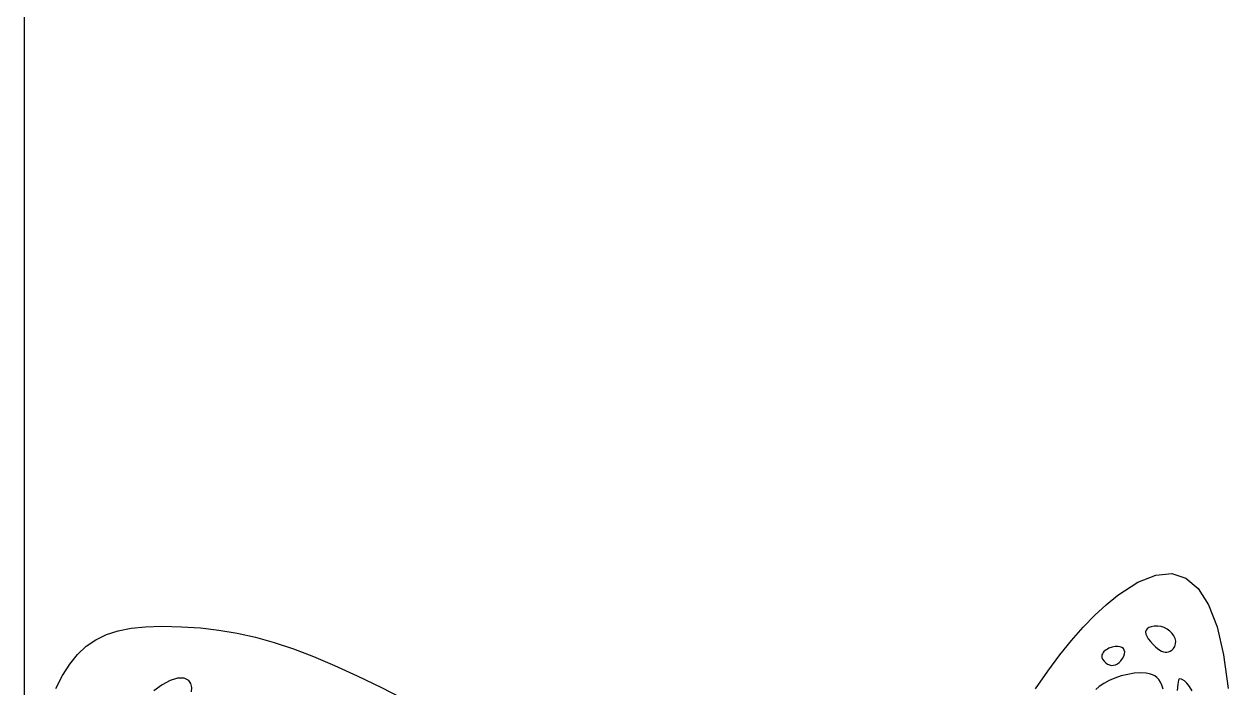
# Model space of a CAD drawing. Header units: metres. Extents: x 0 to 1200, y 0 to 600.
# Drawn here: x 0 to 183.2, y 199.1 to 300 of the extents above; entities that cross this region are included whole.
import ezdxf

# ---------------------------------------------------------------- set-up
doc = ezdxf.new("R2010")
doc.units = ezdxf.units.M

msp = doc.modelspace()

# ---------------------------------------------------------------- linework, layer by layer
at = {"layer": 'CUT'}
for points in [[(153.77, 198.93), (155.64, 201.64), (157.45, 204.1), (159.24, 206.32), (161, 208.33), (162.76, 210.13), (164.52, 211.74), (166.29, 213.18), (169.32, 215.16), (172.05, 216.25), (174.49, 216.46), (176.64, 215.77), (178.5, 214.2), (180.07, 211.74), (181.36, 208.38), (182.35, 204.13), (183.05, 198.98)], [(4.81, 199), (5.84, 200.99), (6.94, 202.71), (8.14, 204.18), (9.45, 205.41), (10.9, 206.4), (12.51, 207.19), (14.29, 207.77), (16.28, 208.16), (18.48, 208.39), (20.93, 208.46), (23.92, 208.39), (26.81, 208.2), (29.62, 207.88), (32.4, 207.42), (35.18, 206.8), (38.01, 206.01), (40.94, 205.04), (43.99, 203.88), (47.21, 202.52), (50.65, 200.94), (54.33, 199.15), (60.31, 196.07)], [(25.45, 198.48), (25.48, 199.17), (25.35, 199.75), (25.05, 200.21), (24.31, 200.59), (23.33, 200.57), (22.2, 200.2), (20.97, 199.54), (19.73, 198.65)], [(173.15, 198.92), (172.96, 199.5), (172.75, 199.98), (172.51, 200.37), (172.23, 200.67), (171.91, 200.91), (171.53, 201.09), (171.1, 201.22), (170.61, 201.31), (169.73, 201.36), (168.78, 201.31), (167.79, 201.15), (166.8, 200.9), (165.84, 200.58), (164.94, 200.2), (164.13, 199.78), (163.44, 199.32), (162.91, 198.84)], [(177.56, 198.62), (177.18, 199.28), (176.78, 199.8), (176.39, 200.17), (175.98, 200.4), (175.58, 200.47), (175.49, 200.27), (175.4, 199.68), (175.32, 198.72)]]:
    msp.add_lwpolyline(points, dxfattribs=at)
for points in [[(174.72, 205.07), (174.96, 205.4), (175.07, 205.78), (175.08, 206.18), (174.98, 206.59), (174.79, 207), (174.52, 207.38), (174.18, 207.73), (173.78, 208.03), (173.34, 208.27), (172.85, 208.42), (172.35, 208.47), (171.8, 208.45), (171.35, 208.37), (171, 208.25), (170.74, 208.07), (170.58, 207.85), (170.51, 207.59), (170.55, 207.28), (170.68, 206.94), (170.9, 206.55), (171.23, 206.13), (171.65, 205.67), (172, 205.34), (172.33, 205.06), (172.64, 204.84), (172.94, 204.68), (173.21, 204.57), (173.48, 204.52), (173.74, 204.52), (173.99, 204.58), (174.23, 204.69), (174.47, 204.85), (174.72, 205.07)], [(166.99, 203.54), (167.2, 203.93), (167.31, 204.28), (167.33, 204.59), (167.26, 204.85), (167.12, 205.07), (166.91, 205.23), (166.63, 205.34), (166.29, 205.38), (165.89, 205.36), (165.43, 205.27), (164.93, 205.11), (164.7, 205), (164.5, 204.88), (164.31, 204.75), (164.16, 204.61), (164.03, 204.45), (163.94, 204.29), (163.87, 204.13), (163.84, 203.96), (163.84, 203.8), (163.87, 203.64), (163.95, 203.48), (164.18, 203.16), (164.44, 202.9), (164.72, 202.71), (165.01, 202.58), (165.31, 202.52), (165.62, 202.53), (165.92, 202.6), (166.21, 202.74), (166.49, 202.94), (166.75, 203.21), (166.99, 203.54)]]:
    msp.add_lwpolyline(points, close=True, dxfattribs=at)
at = {"layer": 'SHEET_BORDER', "color": 3}
msp.add_lwpolyline([(0, 0), (1200, 0), (1200, 600), (0, 600), (0, 0)], dxfattribs=at)

doc.saveas('drawing.dxf')
